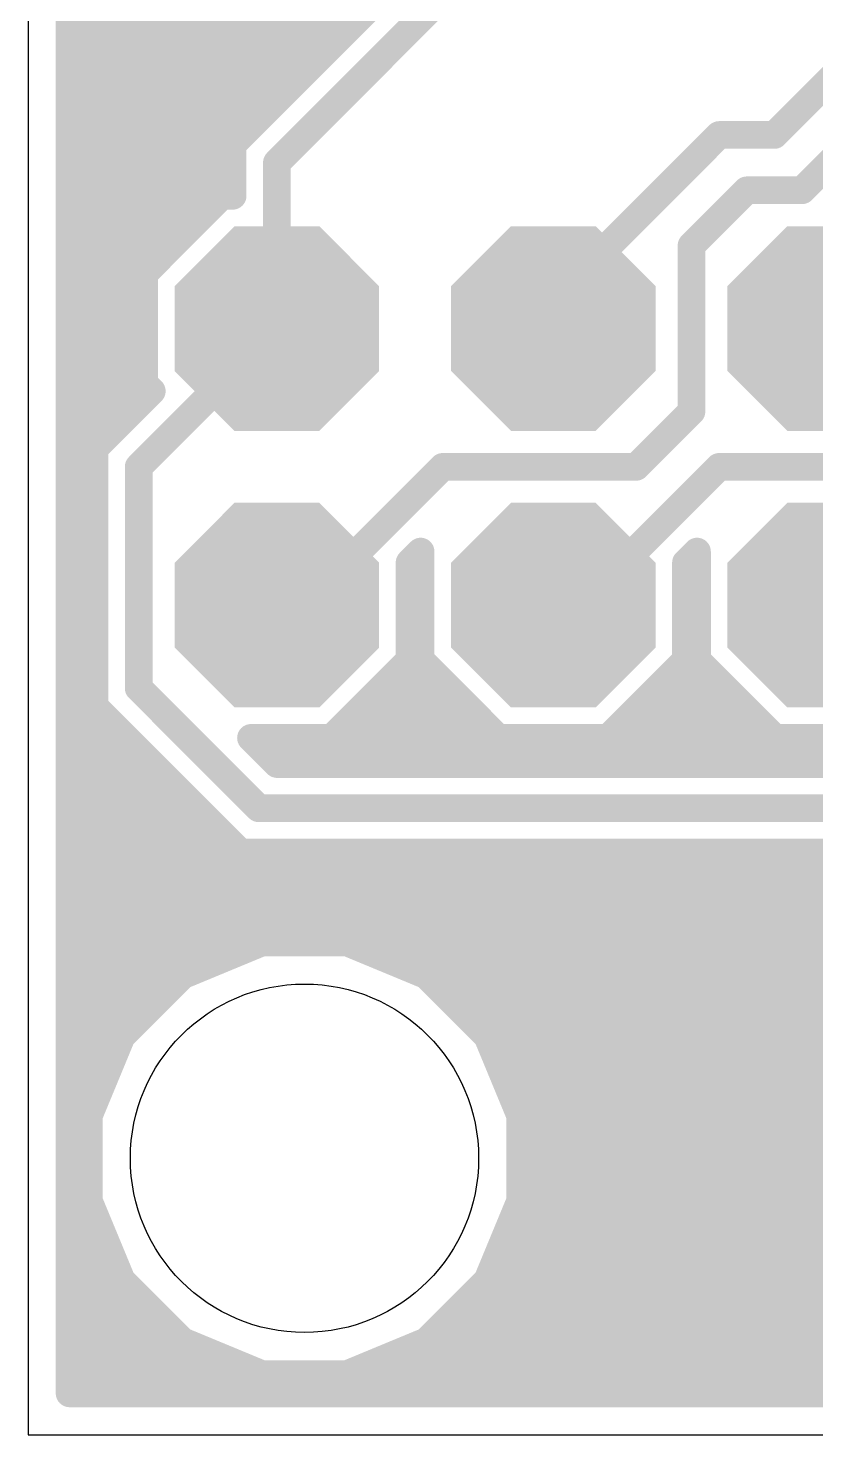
# Model space of a CAD drawing. Extents: x 0 to 38, y 0 to 44.4.
# Drawn here: x 0 to 7.24, y 0 to 12.92 of the extents above; entities that cross this region are included whole.
import ezdxf

# ---------------------------------------------------------------- set-up
doc = ezdxf.new("R2010")
doc.units = 0
for name, color, linetype in [('1', 22, 'CONTINUOUS'), ('17', 82, 'CONTINUOUS'), ('20', 7, 'CONTINUOUS')]:
    doc.layers.add(name, color=color, linetype=linetype)

# ---------------------------------------------------------------- blocks, each defined once
blk = doc.blocks.new('OCTAGONP')
at = {"const_width": 0.5}
blk.add_lwpolyline([(-0.25, -0.1036), (-0.25, 0.1036), (-0.1036, 0.25), (0.1036, 0.25), (0.25, 0.1036), (0.25, -0.1036), (0.1036, -0.25), (-0.1036, -0.25), (-0.25, -0.1036), (-0.25, 0.1036)], dxfattribs=at)

msp = doc.modelspace()

# ---------------------------------------------------------------- linework, layer by layer
at = {"layer": '1', "const_width": 0.254}
for points in [[(0.381, 0.381), (0.381, 44.059)], [(12.446, 17.526), (6.858, 11.938)], [(12.7, 17.018), (7.112, 11.43)], [(4.826, 14.224), (2.286, 11.684)], [(3.8035, 13.7763), (2.1177, 12.0904)], [(0.381, 12.954), (2.9813, 12.954)], [(0.381, 12.7), (2.7273, 12.7)], [(0.381, 12.446), (2.4733, 12.446)], [(0.381, 12.192), (2.2193, 12.192)], [(2.1177, 12.0904), (1.8796, 11.8523)], [(0.381, 11.938), (1.9653, 11.938)], [(4.826, 10.414), (6.35, 11.938)], [(6.35, 11.938), (6.858, 11.938)], [(1.8796, 11.8523), (1.8796, 11.3792)], [(0.381, 11.684), (1.8796, 11.684)], [(2.286, 11.684), (2.286, 10.16)], [(0.381, 11.43), (1.8796, 11.43)], [(1.781, 11.3792), (1.0668, 10.665)], [(1.8796, 11.3792), (1.781, 11.3792)], [(6.096, 10.922), (6.604, 11.43)], [(6.604, 11.43), (7.112, 11.43)], [(0.381, 11.176), (1.5778, 11.176)], [(0.381, 10.922), (1.3238, 10.922)], [(6.096, 9.398), (6.096, 10.922)], [(0.381, 10.668), (1.0698, 10.668)], [(1.0668, 10.665), (1.0668, 9.655)], [(0.381, 10.414), (1.0668, 10.414)], [(4.826, 10.16), (4.826, 10.414)], [(0.381, 10.16), (1.0668, 10.16)], [(1.016, 8.89), (2.286, 10.16)], [(0.381, 9.906), (1.0668, 9.906)], [(0.381, 9.652), (1.0698, 9.652)], [(1.1365, 9.5853), (0.6096, 9.0583)], [(1.0668, 9.655), (1.1365, 9.5853)], [(0.381, 9.398), (0.9493, 9.398)], [(5.588, 8.89), (6.096, 9.398)], [(0.381, 9.144), (0.6953, 9.144)], [(0.6096, 9.0583), (0.6096, 6.6897)], [(0.381, 8.89), (0.6096, 8.89)], [(1.016, 6.858), (1.016, 8.89)], [(2.54, 7.62), (3.81, 8.89)], [(3.81, 8.89), (5.588, 8.89)], [(5.08, 7.62), (6.35, 8.89)], [(6.35, 8.89), (7.62, 8.89)], [(0.381, 8.636), (0.6096, 8.636)], [(0.381, 8.382), (0.6096, 8.382)], [(0.381, 8.128), (0.6096, 8.128)], [(3.5052, 8.0105), (3.6068, 8.1121)], [(3.6068, 8.1121), (3.6068, 7.115)], [(6.0452, 8.0105), (6.1468, 8.1121)], [(6.1468, 8.1121), (6.1468, 7.115)], [(3.5052, 7.115), (3.5052, 8.0105)], [(6.0452, 7.115), (6.0452, 8.0105)], [(0.381, 7.874), (0.6096, 7.874)], [(3.5052, 7.874), (3.6068, 7.874)], [(6.0452, 7.874), (6.1468, 7.874)], [(0.381, 7.62), (0.6096, 7.62)], [(2.286, 7.62), (2.54, 7.62)], [(3.5052, 7.62), (3.6068, 7.62)], [(4.826, 7.62), (5.08, 7.62)], [(6.0452, 7.62), (6.1468, 7.62)], [(7.454, 7.532), (7.366, 7.62)], [(7.532, 7.454), (7.366, 7.62)], [(0.381, 7.366), (0.6096, 7.366)], [(3.5052, 7.366), (3.6068, 7.366)], [(6.0452, 7.366), (6.1468, 7.366)], [(0.381, 7.112), (0.6096, 7.112)], [(2.791, 6.4008), (3.5052, 7.115)], [(3.5022, 7.112), (3.6098, 7.112)], [(3.6068, 7.115), (4.321, 6.4008)], [(5.331, 6.4008), (6.0452, 7.115)], [(6.0422, 7.112), (6.1498, 7.112)], [(6.1468, 7.115), (6.861, 6.4008)], [(0.381, 6.858), (0.6096, 6.858)], [(2.12, 5.754), (1.016, 6.858)], [(3.2482, 6.858), (3.8638, 6.858)], [(5.7882, 6.858), (6.4038, 6.858)], [(0.381, 6.604), (0.6953, 6.604)], [(0.6096, 6.6897), (0.8477, 6.4516)], [(2.9942, 6.604), (4.1178, 6.604)], [(5.5342, 6.604), (6.6578, 6.604)], [(0.381, 6.35), (0.9493, 6.35)], [(0.8477, 6.4516), (1.9517, 5.3476)], [(2.2883, 6.1604), (2.0479, 6.4008)], [(2.0479, 6.4008), (2.791, 6.4008)], [(2.0987, 6.35), (8.8726, 6.35)], [(4.321, 6.4008), (5.331, 6.4008)], [(6.861, 6.4008), (7.871, 6.4008)], [(0.381, 6.096), (1.2033, 6.096)], [(8.8726, 6.1604), (2.2883, 6.1604)], [(0.381, 5.842), (1.4573, 5.842)], [(9.652, 5.754), (2.12, 5.754)], [(0.381, 5.588), (1.7113, 5.588)], [(0.381, 5.334), (8.8726, 5.334)], [(1.9517, 5.3476), (8.8726, 5.3476)], [(0.381, 5.08), (8.8809, 5.08)], [(0.381, 4.826), (37.643, 4.826)], [(0.381, 4.572), (37.643, 4.572)], [(2.146, 4.521), (1.4179, 4.2194)], [(2.934, 4.521), (2.146, 4.521)], [(3.6621, 4.2194), (2.934, 4.521)], [(0.381, 4.318), (1.6559, 4.318)], [(3.4241, 4.318), (34.6759, 4.318)], [(1.4179, 4.2194), (0.8606, 3.6621)], [(4.2194, 3.6621), (3.6621, 4.2194)], [(0.381, 4.064), (1.2624, 4.064)], [(3.8176, 4.064), (34.2824, 4.064)], [(0.381, 3.81), (1.0084, 3.81)], [(4.0716, 3.81), (34.0284, 3.81)], [(0.8606, 3.6621), (0.559, 2.934)], [(4.521, 2.934), (4.2194, 3.6621)], [(0.381, 3.556), (0.8166, 3.556)], [(4.2634, 3.556), (11.8239, 3.556)], [(0.381, 3.302), (0.7114, 3.302)], [(4.3686, 3.302), (11.7729, 3.302)], [(0.381, 3.048), (0.6062, 3.048)], [(4.4738, 3.048), (11.7729, 3.048)], [(0.559, 2.934), (0.559, 2.146)], [(4.521, 2.146), (4.521, 2.934)], [(0.381, 2.794), (0.559, 2.794)], [(4.521, 2.794), (11.7729, 2.794)], [(0.381, 2.54), (0.559, 2.54)], [(4.521, 2.54), (11.7729, 2.54)], [(0.381, 2.286), (0.559, 2.286)], [(4.521, 2.286), (12.573, 2.286)], [(0.559, 2.146), (0.8606, 1.4179)], [(4.2194, 1.4179), (4.521, 2.146)], [(0.381, 2.032), (0.6062, 2.032)], [(4.4738, 2.032), (11.7729, 2.032)], [(0.381, 1.778), (0.7114, 1.778)], [(4.3686, 1.778), (11.7729, 1.778)], [(0.381, 1.524), (0.8166, 1.524)], [(4.2634, 1.524), (11.7729, 1.524)], [(0.8606, 1.4179), (1.4179, 0.8606)], [(3.6621, 0.8606), (4.2194, 1.4179)], [(0.381, 1.27), (1.0084, 1.27)], [(4.0716, 1.27), (11.7833, 1.27)], [(0.381, 1.016), (1.2624, 1.016)], [(3.8176, 1.016), (11.9858, 1.016)], [(1.4179, 0.8606), (2.146, 0.559)], [(2.934, 0.559), (3.6621, 0.8606)], [(0.381, 0.762), (1.6559, 0.762)], [(3.4241, 0.762), (34.6759, 0.762)], [(2.146, 0.559), (2.934, 0.559)], [(0.381, 0.508), (37.643, 0.508)], [(37.643, 0.381), (0.381, 0.381)]]:
    msp.add_lwpolyline(points, dxfattribs=at)
at = {"layer": '1', "const_width": 0.127}
for points in [[(0.381, 13.0175, 1), (0.381, 12.8905)], [(2.9813, 12.8905, 1), (2.9813, 13.0175)], [(0.381, 12.7635, 1), (0.381, 12.6365)], [(2.7273, 12.6365, 1), (2.7273, 12.7635)], [(0.381, 12.5095, 1), (0.381, 12.3825)], [(2.4733, 12.3825, 1), (2.4733, 12.5095)], [(0.381, 12.2555, 1), (0.381, 12.1285)], [(2.2193, 12.1285, 1), (2.2193, 12.2555)], [(2.0728, 12.1353, 1), (2.1626, 12.0455)], [(2.1626, 12.0455, 1), (2.0728, 12.1353)], [(0.381, 12.0015, 1), (0.381, 11.8745)], [(1.9653, 11.8745, 1), (1.9653, 12.0015)], [(6.35, 12.0015, 1), (6.35, 11.8745)], [(6.3949, 11.8931, 1), (6.3051, 11.9829)], [(6.8131, 11.9829, 1), (6.9029, 11.8931)], [(6.858, 11.8745, 1), (6.858, 12.0015)], [(1.9431, 11.8523, 1), (1.8161, 11.8523)], [(1.8347, 11.8972, 1), (1.9245, 11.8074)], [(0.381, 11.7475, 1), (0.381, 11.6205)], [(1.8796, 11.6205, 1), (1.8796, 11.7475)], [(2.3495, 11.684, 1), (2.2225, 11.684)], [(2.2411, 11.7289, 1), (2.3309, 11.6391)], [(0.381, 11.4935, 1), (0.381, 11.3665)], [(1.781, 11.4427, 1), (1.781, 11.3157)], [(1.8259, 11.3343, 1), (1.7361, 11.4241)], [(1.8796, 11.3665, 1), (1.8796, 11.4935)], [(1.8796, 11.3157, 1), (1.8796, 11.4427)], [(6.604, 11.4935, 1), (6.604, 11.3665)], [(6.6489, 11.3851, 1), (6.5591, 11.4749)], [(7.0671, 11.4749, 1), (7.1569, 11.3851)], [(7.112, 11.3665, 1), (7.112, 11.4935)], [(1.8161, 11.3792, 1), (1.9431, 11.3792)], [(0.381, 11.2395, 1), (0.381, 11.1125)], [(1.5778, 11.1125, 1), (1.5778, 11.2395)], [(0.381, 10.9855, 1), (0.381, 10.8585)], [(1.3238, 10.8585, 1), (1.3238, 10.9855)], [(6.1595, 10.922, 1), (6.0325, 10.922)], [(6.0511, 10.9669, 1), (6.1409, 10.8771)], [(0.381, 10.7315, 1), (0.381, 10.6045)], [(1.1303, 10.665, 1), (1.0033, 10.665)], [(1.0219, 10.7099, 1), (1.1117, 10.6201)], [(1.0698, 10.6045, 1), (1.0698, 10.7315)], [(0.381, 10.4775, 1), (0.381, 10.3505)], [(1.0668, 10.3505, 1), (1.0668, 10.4775)], [(4.8895, 10.414, 1), (4.7625, 10.414)], [(4.7811, 10.4589, 1), (4.8709, 10.3691)], [(0.381, 10.2235, 1), (0.381, 10.0965)], [(1.0668, 10.0965, 1), (1.0668, 10.2235)], [(2.2225, 10.16, 1), (2.3495, 10.16)], [(2.3309, 10.1151, 1), (2.2411, 10.2049)], [(4.7625, 10.16, 1), (4.8895, 10.16)], [(0.381, 9.9695, 1), (0.381, 9.8425)], [(1.0668, 9.8425, 1), (1.0668, 9.9695)], [(0.381, 9.7155, 1), (0.381, 9.5885)], [(1.1117, 9.6999, 1), (1.0219, 9.6101)], [(1.0033, 9.655, 1), (1.1303, 9.655)], [(1.0698, 9.5885, 1), (1.0698, 9.7155)], [(1.1814, 9.5404, 1), (1.0916, 9.6302)], [(1.0916, 9.5404, 1), (1.1814, 9.6302)], [(0.381, 9.4615, 1), (0.381, 9.3345)], [(0.9493, 9.3345, 1), (0.9493, 9.4615)], [(6.0325, 9.398, 1), (6.1595, 9.398)], [(6.1409, 9.3531, 1), (6.0511, 9.4429)], [(0.381, 9.2075, 1), (0.381, 9.0805)], [(0.6731, 9.0583, 1), (0.5461, 9.0583)], [(0.6953, 9.0805, 1), (0.6953, 9.2075)], [(0.5647, 9.1032, 1), (0.6545, 9.0134)], [(0.381, 8.9535, 1), (0.381, 8.8265)], [(0.6096, 8.8265, 1), (0.6096, 8.9535)], [(1.0795, 8.89, 1), (0.9525, 8.89)], [(0.9711, 8.9349, 1), (1.0609, 8.8451)], [(3.81, 8.9535, 1), (3.81, 8.8265)], [(3.8549, 8.8451, 1), (3.7651, 8.9349)], [(5.5431, 8.9349, 1), (5.6329, 8.8451)], [(5.588, 8.8265, 1), (5.588, 8.9535)], [(6.35, 8.9535, 1), (6.35, 8.8265)], [(6.3949, 8.8451, 1), (6.3051, 8.9349)], [(0.381, 8.6995, 1), (0.381, 8.5725)], [(0.6096, 8.5725, 1), (0.6096, 8.6995)], [(0.381, 8.4455, 1), (0.381, 8.3185)], [(0.6096, 8.3185, 1), (0.6096, 8.4455)], [(0.381, 8.1915, 1), (0.381, 8.0645)], [(0.6096, 8.0645, 1), (0.6096, 8.1915)], [(3.6703, 8.1121, 1), (3.5433, 8.1121)], [(3.6517, 8.0672, 1), (3.5619, 8.157)], [(6.2103, 8.1121, 1), (6.0833, 8.1121)], [(6.1917, 8.0672, 1), (6.1019, 8.157)], [(3.5687, 8.0105, 1), (3.4417, 8.0105)], [(3.4603, 8.0554, 1), (3.5501, 7.9656)], [(6.1087, 8.0105, 1), (5.9817, 8.0105)], [(6.0003, 8.0554, 1), (6.0901, 7.9656)], [(0.381, 7.9375, 1), (0.381, 7.8105)], [(0.6096, 7.8105, 1), (0.6096, 7.9375)], [(3.5052, 7.9375, 1), (3.5052, 7.8105)], [(3.6068, 7.8105, 1), (3.6068, 7.9375)], [(6.0452, 7.9375, 1), (6.0452, 7.8105)], [(6.1468, 7.8105, 1), (6.1468, 7.9375)], [(0.381, 7.6835, 1), (0.381, 7.5565)], [(0.6096, 7.5565, 1), (0.6096, 7.6835)], [(2.286, 7.6835, 1), (2.286, 7.5565)], [(2.4951, 7.6649, 1), (2.5849, 7.5751)], [(2.54, 7.5565, 1), (2.54, 7.6835)], [(3.5052, 7.6835, 1), (3.5052, 7.5565)], [(3.6068, 7.5565, 1), (3.6068, 7.6835)], [(4.826, 7.6835, 1), (4.826, 7.5565)], [(5.0351, 7.6649, 1), (5.1249, 7.5751)], [(5.08, 7.5565, 1), (5.08, 7.6835)], [(6.0452, 7.6835, 1), (6.0452, 7.5565)], [(6.1468, 7.5565, 1), (6.1468, 7.6835)], [(0.381, 7.4295, 1), (0.381, 7.3025)], [(0.6096, 7.3025, 1), (0.6096, 7.4295)], [(3.5052, 7.4295, 1), (3.5052, 7.3025)], [(3.6068, 7.3025, 1), (3.6068, 7.4295)], [(6.0452, 7.4295, 1), (6.0452, 7.3025)], [(6.1468, 7.3025, 1), (6.1468, 7.4295)], [(0.381, 7.1755, 1), (0.381, 7.0485)], [(0.6096, 7.0485, 1), (0.6096, 7.1755)], [(3.5022, 7.1755, 1), (3.5022, 7.0485)], [(3.5501, 7.0701, 1), (3.4603, 7.1599)], [(3.6517, 7.1599, 1), (3.5619, 7.0701)], [(3.6098, 7.0485, 1), (3.6098, 7.1755)], [(6.0422, 7.1755, 1), (6.0422, 7.0485)], [(6.0901, 7.0701, 1), (6.0003, 7.1599)], [(6.1917, 7.1599, 1), (6.1019, 7.0701)], [(6.1498, 7.0485, 1), (6.1498, 7.1755)], [(3.4417, 7.115, 1), (3.5687, 7.115)], [(3.5433, 7.115, 1), (3.6703, 7.115)], [(5.9817, 7.115, 1), (6.1087, 7.115)], [(6.0833, 7.115, 1), (6.2103, 7.115)], [(0.381, 6.9215, 1), (0.381, 6.7945)], [(0.6096, 6.7945, 1), (0.6096, 6.9215)], [(1.0609, 6.9029, 1), (0.9711, 6.8131)], [(3.2482, 6.9215, 1), (3.2482, 6.7945)], [(3.8638, 6.7945, 1), (3.8638, 6.9215)], [(5.7882, 6.9215, 1), (5.7882, 6.7945)], [(6.4038, 6.7945, 1), (6.4038, 6.9215)], [(0.9525, 6.858, 1), (1.0795, 6.858)], [(0.381, 6.6675, 1), (0.381, 6.5405)], [(0.6545, 6.7346, 1), (0.5647, 6.6448)], [(0.5461, 6.6897, 1), (0.6731, 6.6897)], [(0.6953, 6.5405, 1), (0.6953, 6.6675)], [(2.9942, 6.6675, 1), (2.9942, 6.5405)], [(4.1178, 6.5405, 1), (4.1178, 6.6675)], [(5.5342, 6.6675, 1), (5.5342, 6.5405)], [(6.6578, 6.5405, 1), (6.6578, 6.6675)], [(0.381, 6.4135, 1), (0.381, 6.2865)], [(0.8926, 6.4965, 1), (0.8028, 6.4067)], [(0.8028, 6.4067, 1), (0.8926, 6.4965)], [(0.9493, 6.2865, 1), (0.9493, 6.4135)], [(2.0928, 6.4457, 1), (2.003, 6.3559)], [(2.0479, 6.4643, 1), (2.0479, 6.3373)], [(2.0987, 6.4135, 1), (2.0987, 6.2865)], [(2.7461, 6.4457, 1), (2.8359, 6.3559)], [(2.791, 6.3373, 1), (2.791, 6.4643)], [(4.321, 6.4643, 1), (4.321, 6.3373)], [(4.2761, 6.3559, 1), (4.3659, 6.4457)], [(5.2861, 6.4457, 1), (5.3759, 6.3559)], [(5.331, 6.3373, 1), (5.331, 6.4643)], [(6.861, 6.4643, 1), (6.861, 6.3373)], [(6.8161, 6.3559, 1), (6.9059, 6.4457)], [(0.381, 6.1595, 1), (0.381, 6.0325)], [(1.2033, 6.0325, 1), (1.2033, 6.1595)], [(2.2883, 6.2239, 1), (2.2883, 6.0969)], [(2.2434, 6.1155, 1), (2.3332, 6.2053)], [(0.381, 5.9055, 1), (0.381, 5.7785)], [(1.4573, 5.7785, 1), (1.4573, 5.9055)], [(2.12, 5.8175, 1), (2.12, 5.6905)], [(2.0751, 5.7091, 1), (2.1649, 5.7989)], [(0.381, 5.6515, 1), (0.381, 5.5245)], [(1.7113, 5.5245, 1), (1.7113, 5.6515)], [(0.381, 5.3975, 1), (0.381, 5.2705)], [(1.9517, 5.4111, 1), (1.9517, 5.2841)], [(1.9068, 5.3027, 1), (1.9966, 5.3925)], [(0.381, 5.1435, 1), (0.381, 5.0165)], [(0.381, 4.8895, 1), (0.381, 4.7625)], [(0.381, 4.6355, 1), (0.381, 4.5085)], [(2.146, 4.5845, 1), (2.146, 4.4575)], [(2.1703, 4.4623, 1), (2.1217, 4.5797)], [(2.9583, 4.5797, 1), (2.9097, 4.4623)], [(2.934, 4.4575, 1), (2.934, 4.5845)], [(0.381, 4.3815, 1), (0.381, 4.2545)], [(1.6559, 4.2545, 1), (1.6559, 4.3815)], [(3.4241, 4.3815, 1), (3.4241, 4.2545)], [(1.3936, 4.2781, 1), (1.4422, 4.1607)], [(1.4628, 4.1745, 1), (1.373, 4.2643)], [(3.707, 4.2643, 1), (3.6172, 4.1745)], [(3.6378, 4.1607, 1), (3.6864, 4.2781)], [(0.381, 4.1275, 1), (0.381, 4.0005)], [(1.2624, 4.0005, 1), (1.2624, 4.1275)], [(3.8176, 4.1275, 1), (3.8176, 4.0005)], [(0.381, 3.8735, 1), (0.381, 3.7465)], [(1.0084, 3.7465, 1), (1.0084, 3.8735)], [(4.0716, 3.8735, 1), (4.0716, 3.7465)], [(0.8157, 3.707, 1), (0.9055, 3.6172)], [(0.9193, 3.6378, 1), (0.8019, 3.6864)], [(4.2781, 3.6864, 1), (4.1607, 3.6378)], [(4.1745, 3.6172, 1), (4.2643, 3.707)], [(0.381, 3.6195, 1), (0.381, 3.4925)], [(0.8166, 3.4925, 1), (0.8166, 3.6195)], [(4.2634, 3.6195, 1), (4.2634, 3.4925)], [(0.381, 3.3655, 1), (0.381, 3.2385)], [(0.7114, 3.2385, 1), (0.7114, 3.3655)], [(4.3686, 3.3655, 1), (4.3686, 3.2385)], [(0.381, 3.1115, 1), (0.381, 2.9845)], [(0.6062, 2.9845, 1), (0.6062, 3.1115)], [(4.4738, 3.1115, 1), (4.4738, 2.9845)], [(0.6225, 2.934, 1), (0.4955, 2.934)], [(0.5003, 2.9583, 1), (0.6177, 2.9097)], [(4.5845, 2.934, 1), (4.4575, 2.934)], [(4.4623, 2.9097, 1), (4.5797, 2.9583)], [(0.381, 2.8575, 1), (0.381, 2.7305)], [(0.559, 2.7305, 1), (0.559, 2.8575)], [(4.521, 2.8575, 1), (4.521, 2.7305)], [(0.381, 2.6035, 1), (0.381, 2.4765)], [(0.559, 2.4765, 1), (0.559, 2.6035)], [(4.521, 2.6035, 1), (4.521, 2.4765)], [(0.381, 2.3495, 1), (0.381, 2.2225)], [(0.559, 2.2225, 1), (0.559, 2.3495)], [(4.521, 2.3495, 1), (4.521, 2.2225)], [(0.6177, 2.1703, 1), (0.5003, 2.1217)], [(0.4955, 2.146, 1), (0.6225, 2.146)], [(4.4575, 2.146, 1), (4.5845, 2.146)], [(4.5797, 2.1217, 1), (4.4623, 2.1703)], [(0.381, 2.0955, 1), (0.381, 1.9685)], [(0.6062, 1.9685, 1), (0.6062, 2.0955)], [(4.4738, 2.0955, 1), (4.4738, 1.9685)], [(0.381, 1.8415, 1), (0.381, 1.7145)], [(0.7114, 1.7145, 1), (0.7114, 1.8415)], [(4.3686, 1.8415, 1), (4.3686, 1.7145)], [(0.381, 1.5875, 1), (0.381, 1.4605)], [(0.8166, 1.4605, 1), (0.8166, 1.5875)], [(4.2634, 1.5875, 1), (4.2634, 1.4605)], [(0.9055, 1.4628, 1), (0.8157, 1.373)], [(0.8019, 1.3936, 1), (0.9193, 1.4422)], [(4.1607, 1.4422, 1), (4.2781, 1.3936)], [(4.2643, 1.373, 1), (4.1745, 1.4628)], [(0.381, 1.3335, 1), (0.381, 1.2065)], [(1.0084, 1.2065, 1), (1.0084, 1.3335)], [(4.0716, 1.3335, 1), (4.0716, 1.2065)], [(0.381, 1.0795, 1), (0.381, 0.9525)], [(1.2624, 0.9525, 1), (1.2624, 1.0795)], [(3.8176, 1.0795, 1), (3.8176, 0.9525)], [(1.4422, 0.9193, 1), (1.3936, 0.8019)], [(1.373, 0.8157, 1), (1.4628, 0.9055)], [(3.6172, 0.9055, 1), (3.707, 0.8157)], [(3.6864, 0.8019, 1), (3.6378, 0.9193)], [(0.381, 0.8255, 1), (0.381, 0.6985)], [(1.6559, 0.6985, 1), (1.6559, 0.8255)], [(3.4241, 0.8255, 1), (3.4241, 0.6985)], [(2.146, 0.6225, 1), (2.146, 0.4955)], [(2.1217, 0.5003, 1), (2.1703, 0.6177)], [(2.9097, 0.6177, 1), (2.9583, 0.5003)], [(2.934, 0.4955, 1), (2.934, 0.6225)], [(0.381, 0.5715, 1), (0.381, 0.4445)], [(0.381, 0.4445, 1), (0.381, 0.3175)], [(0.3175, 0.381, 1), (0.4445, 0.381)]]:
    msp.add_lwpolyline(points, format="xyb", dxfattribs=at)
at = {"layer": '20'}
for p, q in [((0, 44.44), (0, 0)), ((0, 0), (38.024, 0))]:
    msp.add_line(p, q, dxfattribs=at)
msp.add_circle((2.54, 2.54), 1.6, dxfattribs=at)

# ---------------------------------------------------------------- block references
at = {"layer": '17', "xscale": 1.8796, "yscale": 1.8796}
for p in [(2.286, 10.16), (4.826, 10.16), (7.366, 10.16), (2.286, 7.62), (4.826, 7.62), (7.366, 7.62)]:
    msp.add_blockref('OCTAGONP', p, dxfattribs=at)

doc.saveas('drawing.dxf')
